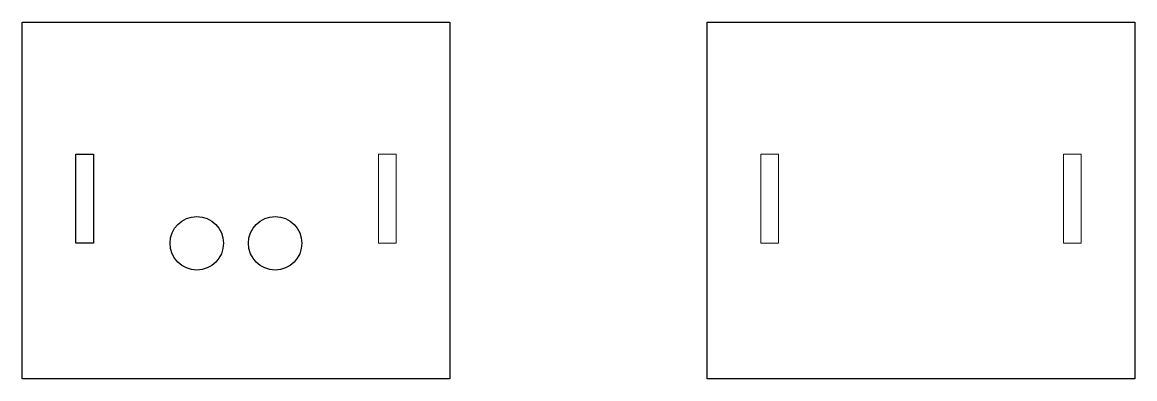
# Model space of a CAD drawing. Header units: centimetres. Extents: x 0.1 to 32.4, y 1.5 to 55.2.
# Drawn here: x 1.15 to 32.39, y 45.23 to 55.23 of the extents above; entities outside this region: 1.
import ezdxf

# ---------------------------------------------------------------- set-up
doc = ezdxf.new("R2010")
doc.units = ezdxf.units.CM
doc.layers.add('SLD-0', color=179, linetype='Continuous')
doc.styles.add('SLDTEXTSTYLE0', font='TXT', dxfattribs={"width": 0.7, "bigfont": 'bigfont'})

msp = doc.modelspace()

# ---------------------------------------------------------------- linework, layer by layer
at = {"color": 7, "linetype": 'Continuous', "lineweight": 18}
for p, q in [((21.888, 49.027), (21.888, 51.527)), ((21.888, 51.527), (22.388, 51.527)), ((22.388, 51.527), (22.388, 49.027)), ((22.388, 49.027), (21.888, 49.027))]:
    msp.add_line(p, q, dxfattribs=at)
at = {"layer": 'SLD-0', "color": 7, "linetype": 'Continuous'}
for p, q in [((1.155, 55.227), (13.155, 55.227)), ((1.155, 45.227), (1.155, 55.227)), ((13.155, 55.227), (13.155, 45.227)), ((20.388, 45.227), (20.388, 55.227)), ((20.388, 55.227), (32.388, 55.227)), ((32.388, 55.227), (32.388, 45.227)), ((13.155, 45.227), (1.155, 45.227)), ((32.388, 45.227), (20.388, 45.227))]:
    msp.add_line(p, q, dxfattribs=at)
at = {"layer": 'SLD-0'}
for p, q in [((2.655, 49.027), (2.655, 51.527)), ((2.655, 51.527), (3.155, 51.527)), ((3.155, 51.527), (3.155, 49.027)), ((3.155, 49.027), (2.655, 49.027))]:
    msp.add_line(p, q, dxfattribs=at)
at = {"layer": 'SLD-0', "color": 7, "linetype": 'Continuous', "lineweight": 18}
for p, q in [((11.155, 51.527), (11.155, 49.027)), ((11.655, 51.527), (11.155, 51.527)), ((11.655, 49.027), (11.655, 51.527)), ((30.888, 51.527), (30.388, 51.527)), ((30.388, 51.527), (30.388, 49.027)), ((30.888, 49.027), (30.888, 51.527)), ((11.155, 49.027), (11.655, 49.027)), ((30.388, 49.027), (30.888, 49.027))]:
    msp.add_line(p, q, dxfattribs=at)
at = {"layer": 'SLD-0'}
for centre in [(6.055, 49.027), (8.255, 49.027)]:
    msp.add_circle(centre, 0.75, dxfattribs=at)

# ---------------------------------------------------------------- texts
at = {"color": 7, "linetype": 'Continuous', "insert": (0, 2.866), "char_height": 1.02762, "attachment_point": 1, "style": 'SLDTEXTSTYLE0'}
msp.add_mtext("Produit d'éducation SOLIDWORKS – A titre éducatif uniquement.", dxfattribs=at)

doc.saveas('drawing.dxf')
